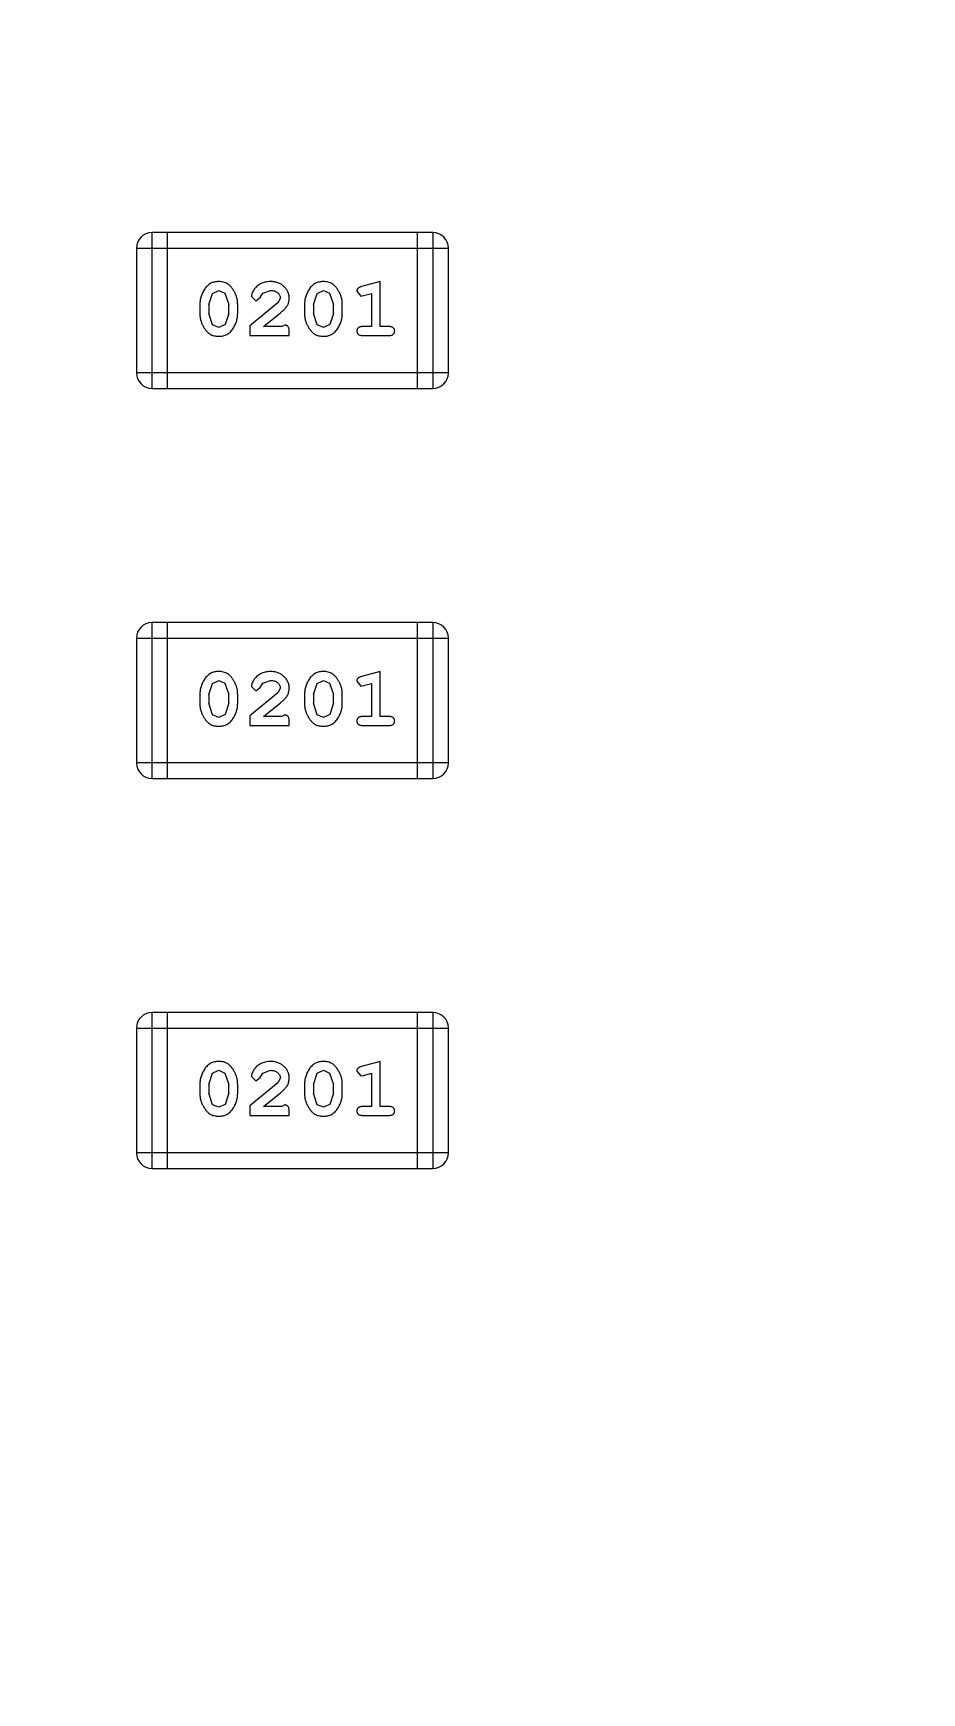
# Model space of a CAD drawing. Header units: inches. Extents: x 398 to 599, y 40 to 151.
# Drawn here: x 551.738 to 553.474, y 87.242 to 90.485 of the extents above; entities that cross this region are included whole.
import ezdxf

# ---------------------------------------------------------------- set-up
doc = ezdxf.new("R2010")
doc.units = ezdxf.units.IN
doc.header["$LTSCALE"] = 1.21
doc.header["$MEASUREMENT"] = 0
doc.layers.get('0').update_dxf_attribs({"linetype": 'CONTINUOUS'})

msp = doc.modelspace()

# ---------------------------------------------------------------- linework, layer by layer
at = {"color": 7, "linetype": 'Continuous'}
for p, q in [((551.9699, 89.791), (551.9699, 90.0958)), ((552.5185, 90.0958), (551.9699, 90.0958)), ((552.0003, 89.791), (552.0003, 90.0958)), ((552.488, 90.0958), (552.488, 89.791)), ((552.5185, 90.0958), (552.5185, 89.791)), ((551.9394, 90.0653), (551.9394, 89.8215)), ((551.9394, 90.0653), (552.549, 90.0653)), ((552.549, 89.8215), (552.549, 90.0653)), ((552.4157, 90), (552.3791, 89.9901)), ((552.4157, 89.9119), (552.4157, 90)), ((552.0806, 89.9551), (552.0878, 89.9769)), ((552.0878, 89.9769), (552.1002, 89.9827)), ((552.1002, 89.9827), (552.1123, 89.9774)), ((552.1123, 89.9774), (552.1199, 89.9551)), ((552.164, 89.9707), (552.1728, 89.9623)), ((552.1728, 89.9623), (552.1813, 89.9688)), ((552.1813, 89.9688), (552.1862, 89.9773)), ((552.1862, 89.9773), (552.2011, 89.9827)), ((552.2206, 89.9682), (552.2158, 89.9585)), ((552.2851, 89.9551), (552.2923, 89.9769)), ((552.2923, 89.9769), (552.3047, 89.9827)), ((552.3047, 89.9827), (552.3168, 89.9774)), ((552.3168, 89.9774), (552.3244, 89.9551)), ((552.37, 89.981), (552.3779, 89.9717)), ((552.3779, 89.9717), (552.3833, 89.9727)), ((552.3833, 89.9727), (552.3984, 89.9769)), ((552.3984, 89.9769), (552.3984, 89.9119)), ((552.0633, 89.9554), (552.0633, 89.9377)), ((552.0806, 89.9551), (552.0806, 89.9379)), ((552.0882, 89.9156), (552.0806, 89.9379)), ((552.1199, 89.9379), (552.1127, 89.9162)), ((552.1199, 89.9379), (552.1199, 89.9551)), ((552.1372, 89.9377), (552.1372, 89.9554)), ((552.2158, 89.9585), (552.1608, 89.9135)), ((552.1875, 89.9119), (552.2211, 89.939)), ((552.2678, 89.9554), (552.2678, 89.9377)), ((552.2851, 89.9551), (552.2851, 89.9379)), ((552.2927, 89.9156), (552.2851, 89.9379)), ((552.3244, 89.9379), (552.3172, 89.9162)), ((552.3244, 89.9379), (552.3244, 89.9551)), ((552.3417, 89.9377), (552.3417, 89.9554)), ((552.1004, 89.9104), (552.0882, 89.9156)), ((552.1127, 89.9162), (552.1004, 89.9104)), ((552.1608, 89.9135), (552.1608, 89.8946)), ((552.2237, 89.9119), (552.1875, 89.9119)), ((552.2292, 89.9151), (552.2237, 89.9119)), ((552.2379, 89.8946), (552.2379, 89.9025)), ((552.3049, 89.9104), (552.2927, 89.9156)), ((552.3172, 89.9162), (552.3049, 89.9104)), ((552.3984, 89.9119), (552.381, 89.9119)), ((552.433, 89.9119), (552.4157, 89.9119)), ((552.1608, 89.8946), (552.2379, 89.8946)), ((552.381, 89.8946), (552.433, 89.8946)), ((552.549, 89.8215), (551.9394, 89.8215)), ((551.9699, 89.791), (552.5185, 89.791)), ((551.9699, 89.029), (551.9699, 89.3338)), ((552.5185, 89.3338), (551.9699, 89.3338)), ((552.0003, 89.029), (552.0003, 89.3338)), ((552.488, 89.3338), (552.488, 89.029)), ((552.5185, 89.3338), (552.5185, 89.029)), ((551.9394, 89.3033), (551.9394, 89.0595)), ((551.9394, 89.3033), (552.549, 89.3033)), ((552.549, 89.0595), (552.549, 89.3033)), ((552.0878, 89.2149), (552.1002, 89.2207)), ((552.1002, 89.2207), (552.1123, 89.2154)), ((552.1862, 89.2153), (552.2011, 89.2207)), ((552.2923, 89.2149), (552.3047, 89.2207)), ((552.3047, 89.2207), (552.3168, 89.2154)), ((552.37, 89.219), (552.3779, 89.2097)), ((552.4157, 89.238), (552.3791, 89.2281)), ((552.4157, 89.1499), (552.4157, 89.238)), ((552.0633, 89.1934), (552.0633, 89.1757)), ((552.0806, 89.1931), (552.0878, 89.2149)), ((552.0806, 89.1931), (552.0806, 89.1759)), ((552.1123, 89.2154), (552.1199, 89.1931)), ((552.1199, 89.1759), (552.1199, 89.1931)), ((552.1372, 89.1757), (552.1372, 89.1934)), ((552.2158, 89.1965), (552.1608, 89.1515)), ((552.164, 89.2087), (552.1728, 89.2003)), ((552.1728, 89.2003), (552.1813, 89.2068)), ((552.1813, 89.2068), (552.1862, 89.2153)), ((552.2206, 89.2062), (552.2158, 89.1965)), ((552.2678, 89.1934), (552.2678, 89.1757)), ((552.2851, 89.1931), (552.2923, 89.2149)), ((552.2851, 89.1931), (552.2851, 89.1759)), ((552.3168, 89.2154), (552.3244, 89.1931)), ((552.3244, 89.1759), (552.3244, 89.1931)), ((552.3417, 89.1757), (552.3417, 89.1934)), ((552.3779, 89.2097), (552.3833, 89.2107)), ((552.3833, 89.2107), (552.3984, 89.2149)), ((552.3984, 89.2149), (552.3984, 89.1499)), ((552.0882, 89.1536), (552.0806, 89.1759)), ((552.1004, 89.1484), (552.0882, 89.1536)), ((552.1127, 89.1542), (552.1004, 89.1484)), ((552.1199, 89.1759), (552.1127, 89.1542)), ((552.1608, 89.1515), (552.1608, 89.1326)), ((552.1875, 89.1499), (552.2211, 89.177)), ((552.2292, 89.1531), (552.2237, 89.1499)), ((552.2927, 89.1536), (552.2851, 89.1759)), ((552.3049, 89.1484), (552.2927, 89.1536)), ((552.3172, 89.1542), (552.3049, 89.1484)), ((552.3244, 89.1759), (552.3172, 89.1542)), ((552.1608, 89.1326), (552.2379, 89.1326)), ((552.2237, 89.1499), (552.1875, 89.1499)), ((552.2379, 89.1326), (552.2379, 89.1405)), ((552.3984, 89.1499), (552.381, 89.1499)), ((552.381, 89.1326), (552.433, 89.1326)), ((552.433, 89.1499), (552.4157, 89.1499)), ((552.549, 89.0595), (551.9394, 89.0595)), ((551.9699, 89.029), (552.5185, 89.029)), ((551.9699, 88.267), (551.9699, 88.5718)), ((552.5185, 88.5718), (551.9699, 88.5718)), ((552.0003, 88.267), (552.0003, 88.5718)), ((552.488, 88.5718), (552.488, 88.267)), ((552.5185, 88.5718), (552.5185, 88.267)), ((551.9394, 88.5413), (551.9394, 88.2975)), ((551.9394, 88.5413), (552.549, 88.5413)), ((552.549, 88.2975), (552.549, 88.5413)), ((552.4157, 88.476), (552.3791, 88.4661)), ((552.4157, 88.3879), (552.4157, 88.476)), ((552.0806, 88.4311), (552.0878, 88.4529)), ((552.0878, 88.4529), (552.1002, 88.4587)), ((552.1002, 88.4587), (552.1123, 88.4534)), ((552.1123, 88.4534), (552.1199, 88.4311)), ((552.164, 88.4467), (552.1728, 88.4383)), ((552.1728, 88.4383), (552.1813, 88.4448)), ((552.1813, 88.4448), (552.1862, 88.4533)), ((552.1862, 88.4533), (552.2011, 88.4587)), ((552.2206, 88.4442), (552.2158, 88.4345)), ((552.2851, 88.4311), (552.2923, 88.4529)), ((552.2923, 88.4529), (552.3047, 88.4587)), ((552.3047, 88.4587), (552.3168, 88.4534)), ((552.3168, 88.4534), (552.3244, 88.4311)), ((552.37, 88.457), (552.3779, 88.4477)), ((552.3779, 88.4477), (552.3833, 88.4487)), ((552.3833, 88.4487), (552.3984, 88.4529)), ((552.3984, 88.4529), (552.3984, 88.3879)), ((552.0633, 88.4314), (552.0633, 88.4137)), ((552.0806, 88.4311), (552.0806, 88.4139)), ((552.0882, 88.3916), (552.0806, 88.4139)), ((552.1199, 88.4139), (552.1127, 88.3922)), ((552.1199, 88.4139), (552.1199, 88.4311)), ((552.1372, 88.4137), (552.1372, 88.4314)), ((552.2158, 88.4345), (552.1608, 88.3895)), ((552.1875, 88.3879), (552.2211, 88.415)), ((552.2678, 88.4314), (552.2678, 88.4137)), ((552.2851, 88.4311), (552.2851, 88.4139)), ((552.2927, 88.3916), (552.2851, 88.4139)), ((552.3244, 88.4139), (552.3172, 88.3922)), ((552.3244, 88.4139), (552.3244, 88.4311)), ((552.3417, 88.4137), (552.3417, 88.4314)), ((552.1004, 88.3864), (552.0882, 88.3916)), ((552.1127, 88.3922), (552.1004, 88.3864)), ((552.1608, 88.3895), (552.1608, 88.3706)), ((552.2237, 88.3879), (552.1875, 88.3879)), ((552.2292, 88.3911), (552.2237, 88.3879)), ((552.2379, 88.3706), (552.2379, 88.3785)), ((552.3049, 88.3864), (552.2927, 88.3916)), ((552.3172, 88.3922), (552.3049, 88.3864)), ((552.3984, 88.3879), (552.381, 88.3879)), ((552.433, 88.3879), (552.4157, 88.3879)), ((552.1608, 88.3706), (552.2379, 88.3706)), ((552.381, 88.3706), (552.433, 88.3706)), ((552.549, 88.2975), (551.9394, 88.2975)), ((551.9699, 88.267), (552.5185, 88.267))]:
    msp.add_line(p, q, dxfattribs=at)
for centre, radius, start, end in [((553.751, 92.925), 23, 281.22586, 258.77532), ((553.751, 92.925), 22.75, 294.44334, 241.13427), ((551.9699, 90.0653), 0.0305, 90, 180), ((552.5185, 90.0653), 0.0305, 0, 90), ((551.9699, 89.8215), 0.0305, 180, 270), ((552.5185, 89.8215), 0.0305, 270, 0), ((551.9699, 89.3033), 0.0305, 90, 180), ((552.5185, 89.3033), 0.0305, 0, 90), ((551.9699, 89.0595), 0.0305, 180, 270), ((552.5185, 89.0595), 0.0305, 270, 0), ((551.9699, 88.5413), 0.0305, 90, 180), ((552.5185, 88.5413), 0.0305, 0, 90), ((551.9699, 88.2975), 0.0305, 180, 270), ((552.5185, 88.2975), 0.0305, 270, 0)]:
    msp.add_arc(centre, radius, start, end, dxfattribs=at)
for points, knots in [([(552.1001, 90), (552.0986, 90), (552.0958, 89.9999), (552.0917, 89.9992), (552.0879, 89.9981), (552.0843, 89.9965), (552.081, 89.9944), (552.078, 89.9919), (552.0752, 89.989), (552.0727, 89.9856), (552.0705, 89.982), (552.0686, 89.9783), (552.0669, 89.9746), (552.0656, 89.9708), (552.0645, 89.967), (552.0638, 89.9632), (552.0634, 89.9593), (552.0633, 89.9567), (552.0633, 89.9554)], [0, 0, 0, 0, 0.06692, 0.130834, 0.19258, 0.252759, 0.312631, 0.373411, 0.436359, 0.501894, 0.568244, 0.632472, 0.69556, 0.757163, 0.818592, 0.878885, 0.939235, 1, 1, 1, 1]), ([(552.1372, 89.9554), (552.1372, 89.9565), (552.1371, 89.9586), (552.1369, 89.9618), (552.1363, 89.965), (552.1357, 89.9681), (552.1347, 89.9711), (552.1336, 89.9741), (552.1323, 89.9771), (552.1308, 89.98), (552.1292, 89.9827), (552.1276, 89.9853), (552.1259, 89.9876), (552.1243, 89.9897), (552.1226, 89.9915), (552.1208, 89.9932), (552.1191, 89.9946), (552.1167, 89.9962), (552.1136, 89.9978), (552.1094, 89.9991), (552.1049, 89.9999), (552.1017, 90), (552.1001, 90)], [0, 0, 0, 0, 0.049855, 0.099516, 0.148482, 0.19758, 0.246804, 0.296268, 0.346517, 0.397047, 0.446826, 0.49336, 0.537801, 0.579207, 0.617974, 0.654833, 0.689171, 0.722088, 0.786392, 0.853518, 0.924186, 1, 1, 1, 1]), ([(552.2012, 90), (552.1995, 90), (552.1962, 89.9998), (552.1912, 89.999), (552.1865, 89.9976), (552.182, 89.9956), (552.1778, 89.9932), (552.1742, 89.9903), (552.171, 89.987), (552.1685, 89.9835), (552.1666, 89.9799), (552.1651, 89.9766), (552.1642, 89.9735), (552.164, 89.9716), (552.164, 89.9707)], [0, 0, 0, 0, 0.098286, 0.193983, 0.289056, 0.384352, 0.477435, 0.566197, 0.652355, 0.737986, 0.818188, 0.887401, 0.94802, 1, 1, 1, 1]), ([(552.2379, 89.9673), (552.2379, 89.9684), (552.2378, 89.9706), (552.2373, 89.9738), (552.2365, 89.9769), (552.2354, 89.9799), (552.2339, 89.9827), (552.2321, 89.9855), (552.23, 89.988), (552.2276, 89.9905), (552.225, 89.9927), (552.2221, 89.9947), (552.2191, 89.9963), (552.2159, 89.9977), (552.2125, 89.9987), (552.2089, 89.9995), (552.2051, 89.9999), (552.2025, 90), (552.2012, 90)], [0, 0, 0, 0, 0.060981, 0.120256, 0.178148, 0.236115, 0.293993, 0.352864, 0.413358, 0.476056, 0.539296, 0.602396, 0.665116, 0.728325, 0.792919, 0.859317, 0.928302, 1, 1, 1, 1]), ([(552.3046, 90), (552.3031, 90), (552.3003, 89.9999), (552.2962, 89.9992), (552.2924, 89.9981), (552.2888, 89.9965), (552.2855, 89.9944), (552.2825, 89.9919), (552.2797, 89.989), (552.2772, 89.9856), (552.275, 89.982), (552.2731, 89.9783), (552.2715, 89.9746), (552.2701, 89.9708), (552.2691, 89.967), (552.2683, 89.9632), (552.2679, 89.9593), (552.2678, 89.9567), (552.2678, 89.9554)], [0, 0, 0, 0, 0.06692, 0.130834, 0.19258, 0.252759, 0.312631, 0.373411, 0.436359, 0.501894, 0.568244, 0.632472, 0.69556, 0.757163, 0.818592, 0.878885, 0.939235, 1, 1, 1, 1]), ([(552.3417, 89.9554), (552.3417, 89.9565), (552.3417, 89.9586), (552.3414, 89.9618), (552.3408, 89.965), (552.3402, 89.9681), (552.3392, 89.9711), (552.3381, 89.9741), (552.3368, 89.9771), (552.3353, 89.98), (552.3337, 89.9827), (552.3321, 89.9853), (552.3304, 89.9876), (552.3288, 89.9897), (552.3271, 89.9915), (552.3254, 89.9932), (552.3236, 89.9946), (552.3213, 89.9962), (552.3181, 89.9978), (552.3139, 89.9991), (552.3094, 89.9999), (552.3062, 90), (552.3046, 90)], [0, 0, 0, 0, 0.049855, 0.099516, 0.148482, 0.19758, 0.246804, 0.296268, 0.346517, 0.397047, 0.446826, 0.49336, 0.537801, 0.579207, 0.617974, 0.654833, 0.689171, 0.722088, 0.786392, 0.853518, 0.924186, 1, 1, 1, 1]), ([(552.2011, 89.9827), (552.2025, 89.9827), (552.2052, 89.9826), (552.209, 89.9817), (552.2124, 89.9804), (552.2153, 89.9784), (552.2176, 89.9762), (552.2193, 89.9737), (552.2204, 89.971), (552.2205, 89.9691), (552.2206, 89.9682)], [0, 0, 0, 0, 0.156344, 0.299348, 0.4327, 0.561, 0.682299, 0.791883, 0.89611, 1, 1, 1, 1]), ([(552.2211, 89.939), (552.222, 89.9397), (552.2237, 89.9412), (552.2261, 89.9434), (552.2282, 89.9456), (552.2301, 89.9475), (552.2317, 89.9494), (552.233, 89.9512), (552.2341, 89.9528), (552.2353, 89.9549), (552.2363, 89.9574), (552.2372, 89.9606), (552.2378, 89.9639), (552.2379, 89.9661), (552.2379, 89.9673)], [0, 0, 0, 0, 0.103002, 0.197728, 0.285279, 0.365235, 0.437224, 0.502446, 0.560545, 0.611446, 0.707576, 0.80349, 0.900532, 1, 1, 1, 1]), ([(552.3791, 89.9901), (552.3782, 89.9899), (552.3767, 89.9894), (552.3746, 89.9886), (552.373, 89.9877), (552.3718, 89.9866), (552.371, 89.9855), (552.3704, 89.9841), (552.3701, 89.9826), (552.37, 89.9815), (552.37, 89.981)], [0, 0, 0, 0, 0.187321, 0.344927, 0.475328, 0.579604, 0.674244, 0.773631, 0.882025, 1, 1, 1, 1]), ([(552.0633, 89.9377), (552.0633, 89.9366), (552.0633, 89.9345), (552.0636, 89.9313), (552.0641, 89.9282), (552.0648, 89.9251), (552.0657, 89.922), (552.0668, 89.919), (552.0681, 89.9161), (552.0696, 89.9132), (552.0711, 89.9104), (552.0728, 89.9079), (552.0744, 89.9056), (552.076, 89.9035), (552.0777, 89.9016), (552.0794, 89.9), (552.0812, 89.8985), (552.0835, 89.8969), (552.0867, 89.8953), (552.0909, 89.894), (552.0955, 89.8932), (552.0987, 89.8931), (552.1003, 89.8931)], [0, 0, 0, 0, 0.049886, 0.09882, 0.148132, 0.19689, 0.246038, 0.295176, 0.345305, 0.395692, 0.445312, 0.491875, 0.535813, 0.577009, 0.616081, 0.652689, 0.687585, 0.720206, 0.785062, 0.85223, 0.923759, 1, 1, 1, 1]), ([(552.1003, 89.8931), (552.1018, 89.8931), (552.1046, 89.8932), (552.1087, 89.8939), (552.1125, 89.895), (552.1161, 89.8966), (552.1194, 89.8986), (552.1224, 89.9011), (552.1253, 89.9041), (552.1277, 89.9075), (552.1299, 89.9111), (552.1319, 89.9147), (552.1335, 89.9185), (552.1349, 89.9222), (552.1359, 89.926), (552.1367, 89.9299), (552.1371, 89.9338), (552.1372, 89.9364), (552.1372, 89.9377)], [0, 0, 0, 0, 0.067217, 0.131051, 0.19272, 0.252824, 0.312745, 0.373449, 0.436041, 0.501494, 0.567761, 0.632087, 0.695096, 0.757109, 0.817993, 0.878657, 0.939311, 1, 1, 1, 1]), ([(552.2678, 89.9377), (552.2678, 89.9366), (552.2678, 89.9345), (552.2681, 89.9313), (552.2686, 89.9282), (552.2693, 89.9251), (552.2702, 89.922), (552.2713, 89.919), (552.2726, 89.9161), (552.2741, 89.9132), (552.2756, 89.9104), (552.2773, 89.9079), (552.2789, 89.9056), (552.2806, 89.9035), (552.2823, 89.9016), (552.284, 89.9), (552.2857, 89.8985), (552.2881, 89.8969), (552.2912, 89.8953), (552.2954, 89.894), (552.3, 89.8932), (552.3032, 89.8931), (552.3048, 89.8931)], [0, 0, 0, 0, 0.049886, 0.09882, 0.148132, 0.19689, 0.246038, 0.295176, 0.345305, 0.395692, 0.445312, 0.491875, 0.535813, 0.577009, 0.616081, 0.652689, 0.687585, 0.720206, 0.785062, 0.85223, 0.923759, 1, 1, 1, 1]), ([(552.3048, 89.8931), (552.3063, 89.8931), (552.3091, 89.8932), (552.3132, 89.8939), (552.317, 89.895), (552.3206, 89.8966), (552.3239, 89.8986), (552.327, 89.9011), (552.3298, 89.9041), (552.3322, 89.9075), (552.3344, 89.9111), (552.3364, 89.9147), (552.338, 89.9185), (552.3394, 89.9222), (552.3404, 89.926), (552.3412, 89.9299), (552.3416, 89.9338), (552.3417, 89.9364), (552.3417, 89.9377)], [0, 0, 0, 0, 0.067217, 0.131051, 0.19272, 0.252824, 0.312745, 0.373449, 0.436041, 0.501494, 0.567761, 0.632087, 0.695096, 0.757109, 0.817993, 0.878657, 0.939311, 1, 1, 1, 1]), ([(552.2379, 89.9025), (552.2379, 89.9036), (552.2378, 89.9055), (552.2374, 89.9082), (552.2367, 89.9105), (552.2357, 89.9122), (552.2343, 89.9135), (552.2328, 89.9144), (552.2311, 89.915), (552.2299, 89.915), (552.2292, 89.9151)], [0, 0, 0, 0, 0.1844, 0.34094, 0.473574, 0.586824, 0.690029, 0.789175, 0.890445, 1, 1, 1, 1]), ([(552.381, 89.9119), (552.3802, 89.9119), (552.3785, 89.9119), (552.3761, 89.9114), (552.3742, 89.9106), (552.3726, 89.9096), (552.3715, 89.9082), (552.3706, 89.9068), (552.3701, 89.9051), (552.3701, 89.9039), (552.37, 89.9033)], [0, 0, 0, 0, 0.169102, 0.317658, 0.446239, 0.563118, 0.671828, 0.776546, 0.884858, 1, 1, 1, 1]), ([(552.37, 89.9033), (552.3701, 89.9027), (552.3701, 89.9015), (552.3706, 89.8998), (552.3715, 89.8983), (552.3726, 89.8969), (552.3742, 89.8959), (552.3761, 89.8952), (552.3785, 89.8947), (552.3802, 89.8946), (552.381, 89.8946)], [0, 0, 0, 0, 0.115051, 0.223278, 0.329269, 0.437893, 0.554681, 0.682591, 0.83103, 1, 1, 1, 1]), ([(552.444, 89.9033), (552.4439, 89.9039), (552.4439, 89.9051), (552.4434, 89.9068), (552.4425, 89.9082), (552.4414, 89.9096), (552.4398, 89.9107), (552.4379, 89.9114), (552.4355, 89.9119), (552.4339, 89.9119), (552.433, 89.9119)], [0, 0, 0, 0, 0.11517, 0.223509, 0.328254, 0.438012, 0.553651, 0.682263, 0.830856, 1, 1, 1, 1]), ([(552.433, 89.8946), (552.4339, 89.8946), (552.4355, 89.8947), (552.4379, 89.8952), (552.4398, 89.8959), (552.4414, 89.897), (552.4425, 89.8983), (552.4434, 89.8998), (552.4439, 89.9015), (552.4439, 89.9027), (552.444, 89.9033)], [0, 0, 0, 0, 0.169012, 0.317488, 0.445429, 0.560977, 0.67065, 0.776666, 0.88492, 1, 1, 1, 1]), ([(552.1001, 89.238), (552.0986, 89.238), (552.0958, 89.2379), (552.0917, 89.2372), (552.0879, 89.2361), (552.0843, 89.2345), (552.081, 89.2324), (552.078, 89.2299), (552.0752, 89.227), (552.0727, 89.2236), (552.0705, 89.22), (552.0686, 89.2163), (552.0669, 89.2126), (552.0656, 89.2088), (552.0645, 89.205), (552.0638, 89.2012), (552.0634, 89.1973), (552.0633, 89.1947), (552.0633, 89.1934)], [0, 0, 0, 0, 0.06692, 0.130834, 0.19258, 0.252759, 0.312631, 0.373411, 0.436359, 0.501894, 0.568244, 0.632472, 0.69556, 0.757163, 0.818592, 0.878885, 0.939235, 1, 1, 1, 1]), ([(552.1372, 89.1934), (552.1372, 89.1945), (552.1371, 89.1966), (552.1369, 89.1998), (552.1363, 89.203), (552.1357, 89.2061), (552.1347, 89.2091), (552.1336, 89.2121), (552.1323, 89.2151), (552.1308, 89.218), (552.1292, 89.2207), (552.1276, 89.2233), (552.1259, 89.2256), (552.1243, 89.2277), (552.1226, 89.2295), (552.1208, 89.2312), (552.1191, 89.2326), (552.1167, 89.2342), (552.1136, 89.2358), (552.1094, 89.2371), (552.1049, 89.2379), (552.1017, 89.238), (552.1001, 89.238)], [0, 0, 0, 0, 0.049855, 0.099516, 0.148482, 0.19758, 0.246804, 0.296268, 0.346517, 0.397047, 0.446826, 0.49336, 0.537801, 0.579207, 0.617974, 0.654833, 0.689171, 0.722088, 0.786392, 0.853518, 0.924186, 1, 1, 1, 1]), ([(552.2012, 89.238), (552.1995, 89.238), (552.1962, 89.2378), (552.1912, 89.237), (552.1865, 89.2356), (552.182, 89.2336), (552.1778, 89.2312), (552.1742, 89.2283), (552.171, 89.225), (552.1685, 89.2215), (552.1666, 89.2179), (552.1651, 89.2146), (552.1642, 89.2115), (552.164, 89.2096), (552.164, 89.2087)], [0, 0, 0, 0, 0.098286, 0.193983, 0.289056, 0.384352, 0.477435, 0.566197, 0.652355, 0.737986, 0.818188, 0.887401, 0.94802, 1, 1, 1, 1]), ([(552.2011, 89.2207), (552.2025, 89.2207), (552.2052, 89.2206), (552.209, 89.2197), (552.2124, 89.2184), (552.2153, 89.2164), (552.2176, 89.2142), (552.2193, 89.2117), (552.2204, 89.209), (552.2205, 89.2071), (552.2206, 89.2062)], [0, 0, 0, 0, 0.156344, 0.299348, 0.4327, 0.561, 0.682299, 0.791883, 0.89611, 1, 1, 1, 1]), ([(552.2379, 89.2053), (552.2379, 89.2064), (552.2378, 89.2086), (552.2373, 89.2118), (552.2365, 89.2149), (552.2354, 89.2179), (552.2339, 89.2207), (552.2321, 89.2235), (552.23, 89.226), (552.2276, 89.2285), (552.225, 89.2307), (552.2221, 89.2327), (552.2191, 89.2343), (552.2159, 89.2357), (552.2125, 89.2367), (552.2089, 89.2375), (552.2051, 89.2379), (552.2025, 89.238), (552.2012, 89.238)], [0, 0, 0, 0, 0.060981, 0.120256, 0.178148, 0.236115, 0.293993, 0.352864, 0.413358, 0.476056, 0.539296, 0.602396, 0.665116, 0.728325, 0.792919, 0.859317, 0.928302, 1, 1, 1, 1]), ([(552.3046, 89.238), (552.3031, 89.238), (552.3003, 89.2379), (552.2962, 89.2372), (552.2924, 89.2361), (552.2888, 89.2345), (552.2855, 89.2324), (552.2825, 89.2299), (552.2797, 89.227), (552.2772, 89.2236), (552.275, 89.22), (552.2731, 89.2163), (552.2715, 89.2126), (552.2701, 89.2088), (552.2691, 89.205), (552.2683, 89.2012), (552.2679, 89.1973), (552.2678, 89.1947), (552.2678, 89.1934)], [0, 0, 0, 0, 0.06692, 0.130834, 0.19258, 0.252759, 0.312631, 0.373411, 0.436359, 0.501894, 0.568244, 0.632472, 0.69556, 0.757163, 0.818592, 0.878885, 0.939235, 1, 1, 1, 1]), ([(552.3417, 89.1934), (552.3417, 89.1945), (552.3417, 89.1966), (552.3414, 89.1998), (552.3408, 89.203), (552.3402, 89.2061), (552.3392, 89.2091), (552.3381, 89.2121), (552.3368, 89.2151), (552.3353, 89.218), (552.3337, 89.2207), (552.3321, 89.2233), (552.3304, 89.2256), (552.3288, 89.2277), (552.3271, 89.2295), (552.3254, 89.2312), (552.3236, 89.2326), (552.3213, 89.2342), (552.3181, 89.2358), (552.3139, 89.2371), (552.3094, 89.2379), (552.3062, 89.238), (552.3046, 89.238)], [0, 0, 0, 0, 0.049855, 0.099516, 0.148482, 0.19758, 0.246804, 0.296268, 0.346517, 0.397047, 0.446826, 0.49336, 0.537801, 0.579207, 0.617974, 0.654833, 0.689171, 0.722088, 0.786392, 0.853518, 0.924186, 1, 1, 1, 1]), ([(552.3791, 89.2281), (552.3782, 89.2279), (552.3767, 89.2274), (552.3746, 89.2266), (552.373, 89.2257), (552.3718, 89.2246), (552.371, 89.2235), (552.3704, 89.2221), (552.3701, 89.2206), (552.37, 89.2195), (552.37, 89.219)], [0, 0, 0, 0, 0.187321, 0.344927, 0.475328, 0.579604, 0.674244, 0.773631, 0.882025, 1, 1, 1, 1]), ([(552.2211, 89.177), (552.222, 89.1777), (552.2237, 89.1792), (552.2261, 89.1814), (552.2282, 89.1836), (552.2301, 89.1855), (552.2317, 89.1874), (552.233, 89.1892), (552.2341, 89.1908), (552.2353, 89.1929), (552.2363, 89.1954), (552.2372, 89.1986), (552.2378, 89.2019), (552.2379, 89.2041), (552.2379, 89.2053)], [0, 0, 0, 0, 0.103002, 0.197728, 0.285279, 0.365235, 0.437224, 0.502446, 0.560545, 0.611446, 0.707576, 0.80349, 0.900532, 1, 1, 1, 1]), ([(552.0633, 89.1757), (552.0633, 89.1746), (552.0633, 89.1725), (552.0636, 89.1693), (552.0641, 89.1662), (552.0648, 89.1631), (552.0657, 89.16), (552.0668, 89.157), (552.0681, 89.1541), (552.0696, 89.1512), (552.0711, 89.1484), (552.0728, 89.1459), (552.0744, 89.1436), (552.076, 89.1415), (552.0777, 89.1396), (552.0794, 89.138), (552.0812, 89.1365), (552.0835, 89.1349), (552.0867, 89.1333), (552.0909, 89.132), (552.0955, 89.1312), (552.0987, 89.1311), (552.1003, 89.1311)], [0, 0, 0, 0, 0.049886, 0.09882, 0.148132, 0.19689, 0.246038, 0.295176, 0.345305, 0.395692, 0.445312, 0.491875, 0.535813, 0.577009, 0.616081, 0.652689, 0.687585, 0.720206, 0.785062, 0.85223, 0.923759, 1, 1, 1, 1]), ([(552.1003, 89.1311), (552.1018, 89.1311), (552.1046, 89.1312), (552.1087, 89.1319), (552.1125, 89.133), (552.1161, 89.1346), (552.1194, 89.1366), (552.1224, 89.1391), (552.1253, 89.1421), (552.1277, 89.1455), (552.1299, 89.1491), (552.1319, 89.1527), (552.1335, 89.1565), (552.1349, 89.1602), (552.1359, 89.164), (552.1367, 89.1679), (552.1371, 89.1718), (552.1372, 89.1744), (552.1372, 89.1757)], [0, 0, 0, 0, 0.067217, 0.131051, 0.19272, 0.252824, 0.312745, 0.373449, 0.436041, 0.501494, 0.567761, 0.632087, 0.695096, 0.757109, 0.817993, 0.878657, 0.939311, 1, 1, 1, 1]), ([(552.2379, 89.1405), (552.2379, 89.1416), (552.2378, 89.1435), (552.2374, 89.1462), (552.2367, 89.1485), (552.2357, 89.1502), (552.2343, 89.1515), (552.2328, 89.1524), (552.2311, 89.153), (552.2299, 89.153), (552.2292, 89.1531)], [0, 0, 0, 0, 0.1844, 0.34094, 0.473574, 0.586824, 0.690029, 0.789175, 0.890445, 1, 1, 1, 1]), ([(552.2678, 89.1757), (552.2678, 89.1746), (552.2678, 89.1725), (552.2681, 89.1693), (552.2686, 89.1662), (552.2693, 89.1631), (552.2702, 89.16), (552.2713, 89.157), (552.2726, 89.1541), (552.2741, 89.1512), (552.2756, 89.1484), (552.2773, 89.1459), (552.2789, 89.1436), (552.2806, 89.1415), (552.2823, 89.1396), (552.284, 89.138), (552.2857, 89.1365), (552.2881, 89.1349), (552.2912, 89.1333), (552.2954, 89.132), (552.3, 89.1312), (552.3032, 89.1311), (552.3048, 89.1311)], [0, 0, 0, 0, 0.049886, 0.09882, 0.148132, 0.19689, 0.246038, 0.295176, 0.345305, 0.395692, 0.445312, 0.491875, 0.535813, 0.577009, 0.616081, 0.652689, 0.687585, 0.720206, 0.785062, 0.85223, 0.923759, 1, 1, 1, 1]), ([(552.3048, 89.1311), (552.3063, 89.1311), (552.3091, 89.1312), (552.3132, 89.1319), (552.317, 89.133), (552.3206, 89.1346), (552.3239, 89.1366), (552.327, 89.1391), (552.3298, 89.1421), (552.3322, 89.1455), (552.3344, 89.1491), (552.3364, 89.1527), (552.338, 89.1565), (552.3394, 89.1602), (552.3404, 89.164), (552.3412, 89.1679), (552.3416, 89.1718), (552.3417, 89.1744), (552.3417, 89.1757)], [0, 0, 0, 0, 0.067217, 0.131051, 0.19272, 0.252824, 0.312745, 0.373449, 0.436041, 0.501494, 0.567761, 0.632087, 0.695096, 0.757109, 0.817993, 0.878657, 0.939311, 1, 1, 1, 1]), ([(552.381, 89.1499), (552.3802, 89.1499), (552.3785, 89.1499), (552.3761, 89.1494), (552.3742, 89.1486), (552.3726, 89.1476), (552.3715, 89.1462), (552.3706, 89.1448), (552.3701, 89.1431), (552.3701, 89.1419), (552.37, 89.1413)], [0, 0, 0, 0, 0.169102, 0.317658, 0.446239, 0.563118, 0.671828, 0.776546, 0.884858, 1, 1, 1, 1]), ([(552.37, 89.1413), (552.3701, 89.1407), (552.3701, 89.1395), (552.3706, 89.1378), (552.3715, 89.1363), (552.3726, 89.1349), (552.3742, 89.1339), (552.3761, 89.1332), (552.3785, 89.1327), (552.3802, 89.1326), (552.381, 89.1326)], [0, 0, 0, 0, 0.115051, 0.223278, 0.329269, 0.437893, 0.554681, 0.682591, 0.83103, 1, 1, 1, 1]), ([(552.444, 89.1413), (552.4439, 89.1419), (552.4439, 89.1431), (552.4434, 89.1447), (552.4425, 89.1462), (552.4414, 89.1476), (552.4398, 89.1487), (552.4379, 89.1494), (552.4355, 89.1499), (552.4339, 89.1499), (552.433, 89.1499)], [0, 0, 0, 0, 0.11517, 0.223509, 0.328254, 0.438012, 0.553651, 0.682263, 0.830856, 1, 1, 1, 1]), ([(552.433, 89.1326), (552.4339, 89.1326), (552.4355, 89.1327), (552.4379, 89.1332), (552.4398, 89.1339), (552.4414, 89.135), (552.4425, 89.1363), (552.4434, 89.1378), (552.4439, 89.1395), (552.4439, 89.1407), (552.444, 89.1413)], [0, 0, 0, 0, 0.169012, 0.317488, 0.445429, 0.560977, 0.67065, 0.776666, 0.88492, 1, 1, 1, 1]), ([(552.1001, 88.476), (552.0986, 88.476), (552.0958, 88.4759), (552.0917, 88.4752), (552.0879, 88.4741), (552.0843, 88.4725), (552.081, 88.4704), (552.078, 88.4679), (552.0752, 88.465), (552.0727, 88.4616), (552.0705, 88.458), (552.0686, 88.4543), (552.0669, 88.4506), (552.0656, 88.4468), (552.0645, 88.443), (552.0638, 88.4392), (552.0634, 88.4353), (552.0633, 88.4327), (552.0633, 88.4314)], [0, 0, 0, 0, 0.06692, 0.130834, 0.19258, 0.252759, 0.312631, 0.373411, 0.436359, 0.501894, 0.568244, 0.632472, 0.69556, 0.757163, 0.818592, 0.878885, 0.939235, 1, 1, 1, 1]), ([(552.1372, 88.4314), (552.1372, 88.4325), (552.1371, 88.4346), (552.1369, 88.4378), (552.1363, 88.441), (552.1357, 88.4441), (552.1347, 88.4471), (552.1336, 88.4501), (552.1323, 88.4531), (552.1308, 88.456), (552.1292, 88.4587), (552.1276, 88.4613), (552.1259, 88.4636), (552.1243, 88.4657), (552.1226, 88.4675), (552.1208, 88.4692), (552.1191, 88.4706), (552.1167, 88.4722), (552.1136, 88.4738), (552.1094, 88.4751), (552.1049, 88.4759), (552.1017, 88.476), (552.1001, 88.476)], [0, 0, 0, 0, 0.049855, 0.099516, 0.148482, 0.19758, 0.246804, 0.296268, 0.346517, 0.397047, 0.446826, 0.49336, 0.537801, 0.579207, 0.617974, 0.654833, 0.689171, 0.722088, 0.786392, 0.853518, 0.924186, 1, 1, 1, 1]), ([(552.2012, 88.476), (552.1995, 88.476), (552.1962, 88.4758), (552.1912, 88.475), (552.1865, 88.4736), (552.182, 88.4716), (552.1778, 88.4692), (552.1742, 88.4663), (552.171, 88.463), (552.1685, 88.4595), (552.1666, 88.4559), (552.1651, 88.4526), (552.1642, 88.4495), (552.164, 88.4476), (552.164, 88.4467)], [0, 0, 0, 0, 0.098286, 0.193983, 0.289056, 0.384352, 0.477435, 0.566197, 0.652355, 0.737986, 0.818188, 0.887401, 0.94802, 1, 1, 1, 1]), ([(552.2379, 88.4433), (552.2379, 88.4444), (552.2378, 88.4466), (552.2373, 88.4498), (552.2365, 88.4529), (552.2354, 88.4559), (552.2339, 88.4587), (552.2321, 88.4615), (552.23, 88.464), (552.2276, 88.4665), (552.225, 88.4687), (552.2221, 88.4707), (552.2191, 88.4723), (552.2159, 88.4737), (552.2125, 88.4747), (552.2089, 88.4755), (552.2051, 88.4759), (552.2025, 88.476), (552.2012, 88.476)], [0, 0, 0, 0, 0.060981, 0.120256, 0.178148, 0.236115, 0.293993, 0.352864, 0.413358, 0.476056, 0.539296, 0.602396, 0.665116, 0.728325, 0.792919, 0.859317, 0.928302, 1, 1, 1, 1]), ([(552.3046, 88.476), (552.3031, 88.476), (552.3003, 88.4759), (552.2962, 88.4752), (552.2924, 88.4741), (552.2888, 88.4725), (552.2855, 88.4704), (552.2825, 88.4679), (552.2797, 88.465), (552.2772, 88.4616), (552.275, 88.458), (552.2731, 88.4543), (552.2715, 88.4506), (552.2701, 88.4468), (552.2691, 88.443), (552.2683, 88.4392), (552.2679, 88.4353), (552.2678, 88.4327), (552.2678, 88.4314)], [0, 0, 0, 0, 0.06692, 0.130834, 0.19258, 0.252759, 0.312631, 0.373411, 0.436359, 0.501894, 0.568244, 0.632472, 0.69556, 0.757163, 0.818592, 0.878885, 0.939235, 1, 1, 1, 1]), ([(552.3417, 88.4314), (552.3417, 88.4325), (552.3417, 88.4346), (552.3414, 88.4378), (552.3408, 88.441), (552.3402, 88.4441), (552.3392, 88.4471), (552.3381, 88.4501), (552.3368, 88.4531), (552.3353, 88.456), (552.3337, 88.4587), (552.3321, 88.4613), (552.3304, 88.4636), (552.3288, 88.4657), (552.3271, 88.4675), (552.3254, 88.4692), (552.3236, 88.4706), (552.3213, 88.4722), (552.3181, 88.4738), (552.3139, 88.4751), (552.3094, 88.4759), (552.3062, 88.476), (552.3046, 88.476)], [0, 0, 0, 0, 0.049855, 0.099516, 0.148482, 0.19758, 0.246804, 0.296268, 0.346517, 0.397047, 0.446826, 0.49336, 0.537801, 0.579207, 0.617974, 0.654833, 0.689171, 0.722088, 0.786392, 0.853518, 0.924186, 1, 1, 1, 1]), ([(552.2011, 88.4587), (552.2025, 88.4587), (552.2052, 88.4586), (552.209, 88.4577), (552.2124, 88.4564), (552.2153, 88.4544), (552.2176, 88.4522), (552.2193, 88.4497), (552.2204, 88.447), (552.2205, 88.4451), (552.2206, 88.4442)], [0, 0, 0, 0, 0.156344, 0.299348, 0.4327, 0.561, 0.682299, 0.791883, 0.89611, 1, 1, 1, 1]), ([(552.2211, 88.415), (552.222, 88.4157), (552.2237, 88.4172), (552.2261, 88.4194), (552.2282, 88.4216), (552.2301, 88.4235), (552.2317, 88.4254), (552.233, 88.4272), (552.2341, 88.4288), (552.2353, 88.4309), (552.2363, 88.4334), (552.2372, 88.4366), (552.2378, 88.4399), (552.2379, 88.4421), (552.2379, 88.4433)], [0, 0, 0, 0, 0.103002, 0.197728, 0.285279, 0.365235, 0.437224, 0.502446, 0.560545, 0.611446, 0.707576, 0.80349, 0.900532, 1, 1, 1, 1]), ([(552.3791, 88.4661), (552.3782, 88.4659), (552.3767, 88.4654), (552.3746, 88.4646), (552.373, 88.4637), (552.3718, 88.4626), (552.371, 88.4615), (552.3704, 88.4601), (552.3701, 88.4586), (552.37, 88.4575), (552.37, 88.457)], [0, 0, 0, 0, 0.187321, 0.344927, 0.475328, 0.579604, 0.674244, 0.773631, 0.882025, 1, 1, 1, 1]), ([(552.0633, 88.4137), (552.0633, 88.4126), (552.0633, 88.4105), (552.0636, 88.4073), (552.0641, 88.4042), (552.0648, 88.4011), (552.0657, 88.398), (552.0668, 88.395), (552.0681, 88.3921), (552.0696, 88.3892), (552.0711, 88.3864), (552.0728, 88.3839), (552.0744, 88.3816), (552.076, 88.3795), (552.0777, 88.3776), (552.0794, 88.376), (552.0812, 88.3745), (552.0835, 88.3729), (552.0867, 88.3713), (552.0909, 88.37), (552.0955, 88.3692), (552.0987, 88.3691), (552.1003, 88.369)], [0, 0, 0, 0, 0.049886, 0.09882, 0.148132, 0.19689, 0.246038, 0.295176, 0.345305, 0.395692, 0.445312, 0.491875, 0.535813, 0.577009, 0.616081, 0.652689, 0.687585, 0.720206, 0.785062, 0.85223, 0.923759, 1, 1, 1, 1]), ([(552.1003, 88.369), (552.1018, 88.3691), (552.1046, 88.3692), (552.1087, 88.3699), (552.1125, 88.371), (552.1161, 88.3726), (552.1194, 88.3746), (552.1224, 88.3771), (552.1253, 88.3801), (552.1277, 88.3835), (552.1299, 88.3871), (552.1319, 88.3907), (552.1335, 88.3945), (552.1349, 88.3982), (552.1359, 88.402), (552.1367, 88.4059), (552.1371, 88.4098), (552.1372, 88.4124), (552.1372, 88.4137)], [0, 0, 0, 0, 0.067217, 0.131051, 0.19272, 0.252824, 0.312745, 0.373449, 0.436041, 0.501494, 0.567761, 0.632087, 0.695096, 0.757109, 0.817993, 0.878657, 0.939311, 1, 1, 1, 1]), ([(552.2678, 88.4137), (552.2678, 88.4126), (552.2678, 88.4105), (552.2681, 88.4073), (552.2686, 88.4042), (552.2693, 88.4011), (552.2702, 88.398), (552.2713, 88.395), (552.2726, 88.3921), (552.2741, 88.3892), (552.2756, 88.3864), (552.2773, 88.3839), (552.2789, 88.3816), (552.2806, 88.3795), (552.2823, 88.3776), (552.284, 88.376), (552.2857, 88.3745), (552.2881, 88.3729), (552.2912, 88.3713), (552.2954, 88.37), (552.3, 88.3692), (552.3032, 88.3691), (552.3048, 88.369)], [0, 0, 0, 0, 0.049886, 0.09882, 0.148132, 0.19689, 0.246038, 0.295176, 0.345305, 0.395692, 0.445312, 0.491875, 0.535813, 0.577009, 0.616081, 0.652689, 0.687585, 0.720206, 0.785062, 0.85223, 0.923759, 1, 1, 1, 1]), ([(552.3048, 88.369), (552.3063, 88.3691), (552.3091, 88.3692), (552.3132, 88.3699), (552.317, 88.371), (552.3206, 88.3726), (552.3239, 88.3746), (552.327, 88.3771), (552.3298, 88.3801), (552.3322, 88.3835), (552.3344, 88.3871), (552.3364, 88.3907), (552.338, 88.3945), (552.3394, 88.3982), (552.3404, 88.402), (552.3412, 88.4059), (552.3416, 88.4098), (552.3417, 88.4124), (552.3417, 88.4137)], [0, 0, 0, 0, 0.067217, 0.131051, 0.19272, 0.252824, 0.312745, 0.373449, 0.436041, 0.501494, 0.567761, 0.632087, 0.695096, 0.757109, 0.817993, 0.878657, 0.939311, 1, 1, 1, 1]), ([(552.2379, 88.3785), (552.2379, 88.3796), (552.2378, 88.3815), (552.2374, 88.3842), (552.2367, 88.3865), (552.2357, 88.3882), (552.2343, 88.3895), (552.2328, 88.3904), (552.2311, 88.391), (552.2299, 88.391), (552.2292, 88.3911)], [0, 0, 0, 0, 0.1844, 0.34094, 0.473574, 0.586824, 0.690029, 0.789175, 0.890445, 1, 1, 1, 1]), ([(552.381, 88.3879), (552.3802, 88.3879), (552.3785, 88.3879), (552.3761, 88.3874), (552.3742, 88.3866), (552.3726, 88.3856), (552.3715, 88.3842), (552.3706, 88.3827), (552.3701, 88.3811), (552.3701, 88.3799), (552.37, 88.3793)], [0, 0, 0, 0, 0.169102, 0.317658, 0.446239, 0.563118, 0.671828, 0.776546, 0.884858, 1, 1, 1, 1]), ([(552.37, 88.3793), (552.3701, 88.3787), (552.3701, 88.3775), (552.3706, 88.3758), (552.3715, 88.3743), (552.3726, 88.3729), (552.3742, 88.3719), (552.3761, 88.3712), (552.3785, 88.3707), (552.3802, 88.3706), (552.381, 88.3706)], [0, 0, 0, 0, 0.115051, 0.223278, 0.329269, 0.437893, 0.554681, 0.682591, 0.83103, 1, 1, 1, 1]), ([(552.444, 88.3793), (552.4439, 88.3799), (552.4439, 88.3811), (552.4434, 88.3827), (552.4425, 88.3842), (552.4414, 88.3856), (552.4398, 88.3867), (552.4379, 88.3874), (552.4355, 88.3879), (552.4339, 88.3879), (552.433, 88.3879)], [0, 0, 0, 0, 0.11517, 0.223509, 0.328254, 0.438012, 0.553651, 0.682263, 0.830856, 1, 1, 1, 1]), ([(552.433, 88.3706), (552.4339, 88.3706), (552.4355, 88.3707), (552.4379, 88.3712), (552.4398, 88.3719), (552.4414, 88.373), (552.4425, 88.3743), (552.4434, 88.3758), (552.4439, 88.3775), (552.4439, 88.3787), (552.444, 88.3793)], [0, 0, 0, 0, 0.169012, 0.317488, 0.445429, 0.560977, 0.67065, 0.776666, 0.88492, 1, 1, 1, 1])]:
    msp.add_open_spline(points, degree=3, knots=knots, dxfattribs=at)

doc.saveas('drawing.dxf')
